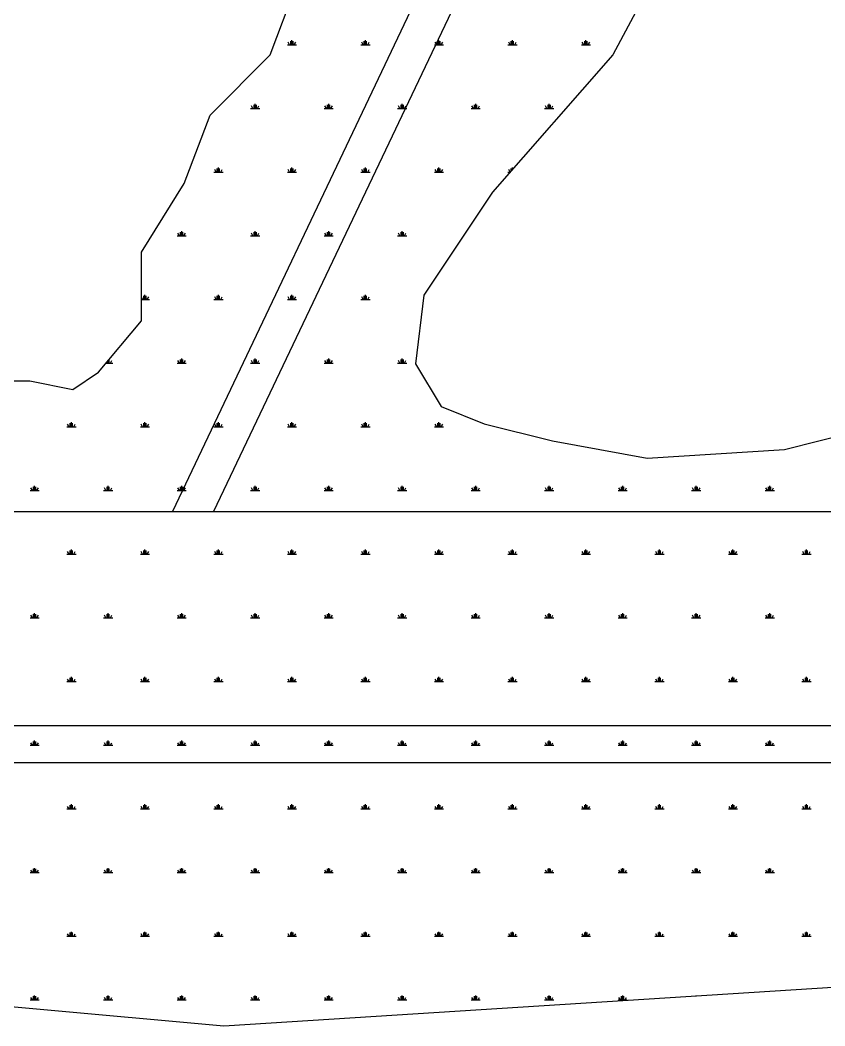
# Model space of a CAD drawing. Extents: x 0 to 23.8, y 0 to 31.4.
# Drawn here: x 15.775 to 18.512, y 15.29 to 18.709 of the extents above; entities that cross this region are included whole.
import ezdxf

# ---------------------------------------------------------------- set-up
doc = ezdxf.new("R2010")
doc.units = 0
doc.header["$LTSCALE"] = 0.39999
doc.header["$MEASUREMENT"] = 0
doc.layers.get('0').update_dxf_attribs({"linetype": 'CONTINUOUS'})
doc.layers.add('STRCTR', color=7, linetype='CONTINUOUS')

# ---------------------------------------------------------------- blocks, each defined once
blk = doc.blocks.new('*X0')
at = {"color": 0, "linetype": 'CONTINUOUS'}
for p, q in [((14.75, 19.0526), (14.7812, 19.0526)), ((14.7578, 19.0526), (14.7528, 19.0612)), ((14.7617, 19.0526), (14.7617, 19.0651)), ((14.7656, 19.0526), (14.7656, 19.0682)), ((14.7695, 19.0526), (14.7695, 19.0651)), ((14.7734, 19.0526), (14.7784, 19.0612)), ((15, 19.0526), (15.0312, 19.0526)), ((15.0078, 19.0526), (15.0028, 19.0612)), ((15.0117, 19.0526), (15.0117, 19.0651)), ((15.0156, 19.0526), (15.0156, 19.0682)), ((15.0195, 19.0526), (15.0195, 19.0651)), ((15.0234, 19.0526), (15.0284, 19.0612)), ((15.25, 19.0526), (15.2812, 19.0526)), ((15.2578, 19.0526), (15.2528, 19.0612)), ((15.2617, 19.0526), (15.2617, 19.0651)), ((15.2656, 19.0526), (15.2656, 19.0682)), ((15.2695, 19.0526), (15.2695, 19.0651)), ((15.2734, 19.0526), (15.2784, 19.0612)), ((15.5, 19.0526), (15.5312, 19.0526)), ((15.5078, 19.0526), (15.5028, 19.0612)), ((15.5117, 19.0526), (15.5117, 19.0651)), ((15.5156, 19.0526), (15.5156, 19.0682)), ((15.5195, 19.0526), (15.5195, 19.0651)), ((15.5234, 19.0526), (15.5284, 19.0612)), ((15.75, 19.0526), (15.7812, 19.0526)), ((15.7578, 19.0526), (15.7528, 19.0612)), ((15.7617, 19.0526), (15.7617, 19.0651)), ((15.7656, 19.0526), (15.7656, 19.0682)), ((15.7695, 19.0526), (15.7695, 19.0651)), ((15.7734, 19.0526), (15.7784, 19.0612)), ((14.6328, 18.8361), (14.6278, 18.8447)), ((14.6367, 18.8361), (14.6367, 18.8486)), ((14.6406, 18.8361), (14.6406, 18.8517)), ((14.6445, 18.8361), (14.6445, 18.8486)), ((14.6484, 18.8361), (14.6534, 18.8447)), ((14.8828, 18.8361), (14.8778, 18.8447)), ((14.8867, 18.8361), (14.8867, 18.8486)), ((14.8906, 18.8361), (14.8906, 18.8517)), ((14.8945, 18.8361), (14.8945, 18.8486)), ((14.8984, 18.8361), (14.9034, 18.8447)), ((15.1328, 18.8361), (15.1278, 18.8447)), ((15.1367, 18.8361), (15.1367, 18.8486)), ((15.1406, 18.8361), (15.1406, 18.8517)), ((15.1445, 18.8361), (15.1445, 18.8486)), ((15.1484, 18.8361), (15.1534, 18.8447)), ((15.3828, 18.8361), (15.3778, 18.8447)), ((15.3867, 18.8361), (15.3867, 18.8486)), ((15.3906, 18.8361), (15.3906, 18.8517)), ((15.3945, 18.8361), (15.3945, 18.8486)), ((15.3984, 18.8361), (15.4034, 18.8447)), ((15.6328, 18.8361), (15.6278, 18.8447)), ((15.6367, 18.8361), (15.6367, 18.8486)), ((15.6406, 18.8361), (15.6406, 18.8517)), ((15.6445, 18.8361), (15.6445, 18.8486)), ((15.6484, 18.8361), (15.6534, 18.8447)), ((14.625, 18.8361), (14.6562, 18.8361)), ((14.875, 18.8361), (14.9062, 18.8361)), ((15.125, 18.8361), (15.1562, 18.8361)), ((15.375, 18.8361), (15.4062, 18.8361)), ((15.625, 18.8361), (15.6562, 18.8361)), ((14.5, 18.6195), (14.5312, 18.6195)), ((14.5078, 18.6195), (14.5028, 18.6282)), ((14.5117, 18.6195), (14.5117, 18.632)), ((14.5156, 18.6195), (14.5156, 18.6352)), ((14.5195, 18.6195), (14.5195, 18.632)), ((14.5234, 18.6195), (14.5284, 18.6282)), ((14.75, 18.6195), (14.7812, 18.6195)), ((14.7578, 18.6195), (14.7528, 18.6282)), ((14.7617, 18.6195), (14.7617, 18.632)), ((14.7656, 18.6195), (14.7656, 18.6352)), ((14.7695, 18.6195), (14.7695, 18.632)), ((14.7734, 18.6195), (14.7784, 18.6282)), ((15, 18.6195), (15.0312, 18.6195)), ((15.0078, 18.6195), (15.0028, 18.6282)), ((15.0117, 18.6195), (15.0117, 18.632)), ((15.0156, 18.6195), (15.0156, 18.6352)), ((15.0195, 18.6195), (15.0195, 18.632)), ((15.0234, 18.6195), (15.0284, 18.6282)), ((15.25, 18.6195), (15.2812, 18.6195)), ((15.2578, 18.6195), (15.2528, 18.6282)), ((15.2617, 18.6195), (15.2617, 18.632)), ((15.2656, 18.6195), (15.2656, 18.6352)), ((15.2695, 18.6195), (15.2695, 18.632)), ((15.2734, 18.6195), (15.2784, 18.6282)), ((15.5, 18.6195), (15.5077, 18.6195)), ((15.5078, 18.6196), (15.5028, 18.6282)), ((15.5117, 18.6241), (15.5117, 18.632)), ((15.5156, 18.6286), (15.5156, 18.6352)), ((14.375, 18.403), (14.4062, 18.403)), ((14.3828, 18.403), (14.3778, 18.4117)), ((14.3867, 18.403), (14.3867, 18.4155)), ((14.3906, 18.403), (14.3906, 18.4187)), ((14.3945, 18.403), (14.3945, 18.4155)), ((14.3984, 18.403), (14.4034, 18.4117)), ((14.625, 18.403), (14.6562, 18.403)), ((14.6328, 18.403), (14.6278, 18.4117)), ((14.6367, 18.403), (14.6367, 18.4155)), ((14.6406, 18.403), (14.6406, 18.4187)), ((14.6445, 18.403), (14.6445, 18.4155)), ((14.6484, 18.403), (14.6534, 18.4117)), ((14.875, 18.403), (14.9062, 18.403)), ((14.8828, 18.403), (14.8778, 18.4117)), ((14.8867, 18.403), (14.8867, 18.4155)), ((14.8906, 18.403), (14.8906, 18.4187)), ((14.8945, 18.403), (14.8945, 18.4155)), ((14.8984, 18.403), (14.9034, 18.4117)), ((15.125, 18.403), (15.1562, 18.403)), ((15.1328, 18.403), (15.1278, 18.4117)), ((15.1367, 18.403), (15.1367, 18.4155)), ((15.1406, 18.403), (15.1406, 18.4187)), ((15.1445, 18.403), (15.1445, 18.4155)), ((15.1484, 18.403), (15.1534, 18.4117)), ((14.2578, 18.1865), (14.2534, 18.1941)), ((14.2617, 18.1865), (14.2617, 18.199)), ((14.2656, 18.1865), (14.2656, 18.2022)), ((14.2695, 18.1865), (14.2695, 18.199)), ((14.2734, 18.1865), (14.2784, 18.1952)), ((14.5078, 18.1865), (14.5028, 18.1952)), ((14.5117, 18.1865), (14.5117, 18.199)), ((14.5156, 18.1865), (14.5156, 18.2022)), ((14.5195, 18.1865), (14.5195, 18.199)), ((14.5234, 18.1865), (14.5284, 18.1952)), ((14.7578, 18.1865), (14.7528, 18.1952)), ((14.7617, 18.1865), (14.7617, 18.199)), ((14.7656, 18.1865), (14.7656, 18.2022)), ((14.7695, 18.1865), (14.7695, 18.199)), ((14.7734, 18.1865), (14.7784, 18.1952)), ((15.0078, 18.1865), (15.0028, 18.1952)), ((15.0117, 18.1865), (15.0117, 18.199)), ((15.0156, 18.1865), (15.0156, 18.2022)), ((15.0195, 18.1865), (15.0195, 18.199)), ((15.0234, 18.1865), (15.0284, 18.1952)), ((14.2534, 18.1865), (14.2812, 18.1865)), ((14.5, 18.1865), (14.5312, 18.1865)), ((14.75, 18.1865), (14.7812, 18.1865)), ((15, 18.1865), (15.0312, 18.1865)), ((14.1333, 17.97), (14.1562, 17.97)), ((14.1367, 17.97), (14.1367, 17.9741)), ((14.1406, 17.97), (14.1406, 17.9788)), ((14.1445, 17.97), (14.1445, 17.9825)), ((14.1484, 17.97), (14.1534, 17.9787)), ((14.375, 17.97), (14.4062, 17.97)), ((14.3828, 17.97), (14.3778, 17.9787)), ((14.3867, 17.97), (14.3867, 17.9825)), ((14.3906, 17.97), (14.3906, 17.9857)), ((14.3945, 17.97), (14.3945, 17.9825)), ((14.3984, 17.97), (14.4034, 17.9787)), ((14.625, 17.97), (14.6562, 17.97)), ((14.6328, 17.97), (14.6278, 17.9787)), ((14.6367, 17.97), (14.6367, 17.9825)), ((14.6406, 17.97), (14.6406, 17.9857)), ((14.6445, 17.97), (14.6445, 17.9825)), ((14.6484, 17.97), (14.6534, 17.9787)), ((14.875, 17.97), (14.9062, 17.97)), ((14.8828, 17.97), (14.8778, 17.9787)), ((14.8867, 17.97), (14.8867, 17.9825)), ((14.8906, 17.97), (14.8906, 17.9857)), ((14.8945, 17.97), (14.8945, 17.9825)), ((14.8984, 17.97), (14.9034, 17.9787)), ((15.125, 17.97), (15.1562, 17.97)), ((15.1328, 17.97), (15.1278, 17.9787)), ((15.1367, 17.97), (15.1367, 17.9825)), ((15.1406, 17.97), (15.1406, 17.9857)), ((15.1445, 17.97), (15.1445, 17.9825)), ((15.1484, 17.97), (15.1534, 17.9787)), ((14, 17.7535), (14.0312, 17.7535)), ((14.0078, 17.7535), (14.0028, 17.7622)), ((14.0117, 17.7535), (14.0117, 17.766)), ((14.0156, 17.7535), (14.0156, 17.7691)), ((14.0195, 17.7535), (14.0195, 17.766)), ((14.0234, 17.7535), (14.0284, 17.7622)), ((14.25, 17.7535), (14.2812, 17.7535)), ((14.2578, 17.7535), (14.2528, 17.7622)), ((14.2617, 17.7535), (14.2617, 17.766)), ((14.2656, 17.7535), (14.2656, 17.7691)), ((14.2695, 17.7535), (14.2695, 17.766)), ((14.2734, 17.7535), (14.2784, 17.7622)), ((14.5, 17.7535), (14.5312, 17.7535)), ((14.5078, 17.7535), (14.5028, 17.7622)), ((14.5117, 17.7535), (14.5117, 17.766)), ((14.5156, 17.7535), (14.5156, 17.7691)), ((14.5195, 17.7535), (14.5195, 17.766)), ((14.5234, 17.7535), (14.5284, 17.7622)), ((14.75, 17.7535), (14.7812, 17.7535)), ((14.7578, 17.7535), (14.7528, 17.7622)), ((14.7617, 17.7535), (14.7617, 17.766)), ((14.7656, 17.7535), (14.7656, 17.7691)), ((14.7695, 17.7535), (14.7695, 17.766)), ((14.7734, 17.7535), (14.7784, 17.7622)), ((15, 17.7535), (15.0312, 17.7535)), ((15.0078, 17.7535), (15.0028, 17.7622)), ((15.0117, 17.7535), (15.0117, 17.766)), ((15.0156, 17.7535), (15.0156, 17.7691)), ((15.0195, 17.7535), (15.0195, 17.766)), ((15.0234, 17.7535), (15.0284, 17.7622)), ((15.25, 17.7535), (15.2812, 17.7535)), ((15.2578, 17.7535), (15.2528, 17.7622)), ((15.2617, 17.7535), (15.2617, 17.766)), ((15.2656, 17.7535), (15.2656, 17.7691)), ((15.2695, 17.7535), (15.2695, 17.766)), ((15.2734, 17.7535), (15.2784, 17.7622)), ((13.8828, 17.537), (13.8778, 17.5457)), ((13.8867, 17.537), (13.8867, 17.5495)), ((13.8906, 17.537), (13.8906, 17.5526)), ((13.8945, 17.537), (13.8945, 17.5495)), ((13.8984, 17.537), (13.9034, 17.5457)), ((14.1328, 17.537), (14.1278, 17.5457)), ((14.1367, 17.537), (14.1367, 17.5495)), ((14.1406, 17.537), (14.1406, 17.5526)), ((14.1445, 17.537), (14.1445, 17.5495)), ((14.1484, 17.537), (14.1534, 17.5457)), ((14.3828, 17.537), (14.3778, 17.5457)), ((14.3867, 17.537), (14.3867, 17.5495)), ((14.3906, 17.537), (14.3906, 17.5526)), ((14.3945, 17.537), (14.3945, 17.5495)), ((14.3984, 17.537), (14.4034, 17.5457)), ((14.6328, 17.537), (14.6278, 17.5457)), ((14.6367, 17.537), (14.6367, 17.5495)), ((14.6406, 17.537), (14.6406, 17.5526)), ((14.6445, 17.537), (14.6445, 17.5495)), ((14.6484, 17.537), (14.6534, 17.5457)), ((14.8828, 17.537), (14.8778, 17.5457)), ((14.8867, 17.537), (14.8867, 17.5495)), ((14.8906, 17.537), (14.8906, 17.5526)), ((14.8945, 17.537), (14.8945, 17.5495)), ((14.8984, 17.537), (14.9034, 17.5457)), ((15.1328, 17.537), (15.1278, 17.5457)), ((15.1367, 17.537), (15.1367, 17.5495)), ((15.1406, 17.537), (15.1406, 17.5526)), ((15.1445, 17.537), (15.1445, 17.5495)), ((15.1484, 17.537), (15.1534, 17.5457)), ((15.3828, 17.537), (15.3778, 17.5457)), ((15.3867, 17.537), (15.3867, 17.5495)), ((15.3906, 17.537), (15.3906, 17.5526)), ((15.3945, 17.537), (15.3945, 17.5495)), ((15.3984, 17.537), (15.4034, 17.5457)), ((15.6328, 17.537), (15.6278, 17.5457)), ((15.6367, 17.537), (15.6367, 17.5495)), ((15.6406, 17.537), (15.6406, 17.5526)), ((15.6445, 17.537), (15.6445, 17.5495)), ((15.6484, 17.537), (15.6534, 17.5457)), ((15.8828, 17.537), (15.8778, 17.5457)), ((15.8867, 17.537), (15.8867, 17.5495)), ((15.8906, 17.537), (15.8906, 17.5526)), ((15.8945, 17.537), (15.8945, 17.5495)), ((15.8984, 17.537), (15.9034, 17.5457)), ((16.1328, 17.537), (16.1278, 17.5457)), ((16.1367, 17.537), (16.1367, 17.5495)), ((16.1406, 17.537), (16.1406, 17.5526)), ((16.1445, 17.537), (16.1445, 17.5495)), ((16.1484, 17.537), (16.1534, 17.5457)), ((16.3828, 17.537), (16.3778, 17.5457)), ((16.3867, 17.537), (16.3867, 17.5495)), ((16.3906, 17.537), (16.3906, 17.5526)), ((16.3945, 17.537), (16.3945, 17.5495)), ((16.3984, 17.537), (16.4034, 17.5457)), ((13.875, 17.537), (13.9062, 17.537)), ((14.125, 17.537), (14.1562, 17.537)), ((14.375, 17.537), (14.4062, 17.537)), ((14.625, 17.537), (14.6562, 17.537)), ((14.875, 17.537), (14.9062, 17.537)), ((15.125, 17.537), (15.1562, 17.537)), ((15.375, 17.537), (15.4062, 17.537)), ((15.625, 17.537), (15.6562, 17.537)), ((15.875, 17.537), (15.9062, 17.537)), ((16.125, 17.537), (16.1562, 17.537)), ((16.375, 17.537), (16.4062, 17.537))]:
    blk.add_line(p, q, dxfattribs=at)
blk = doc.blocks.new('*X1')
at = {"color": 0, "linetype": 'CONTINUOUS'}
for p, q in [((14, 17.3205), (14.0312, 17.3205)), ((14.0078, 17.3205), (14.0028, 17.3292)), ((14.0117, 17.3205), (14.0117, 17.333)), ((14.0156, 17.3205), (14.0156, 17.3361)), ((14.0195, 17.3205), (14.0195, 17.333)), ((14.0234, 17.3205), (14.0284, 17.3292)), ((14.25, 17.3205), (14.2812, 17.3205)), ((14.2578, 17.3205), (14.2528, 17.3292)), ((14.2617, 17.3205), (14.2617, 17.333)), ((14.2656, 17.3205), (14.2656, 17.3361)), ((14.2695, 17.3205), (14.2695, 17.333)), ((14.2734, 17.3205), (14.2784, 17.3292)), ((14.5, 17.3205), (14.5312, 17.3205)), ((14.5078, 17.3205), (14.5028, 17.3292)), ((14.5117, 17.3205), (14.5117, 17.333)), ((14.5156, 17.3205), (14.5156, 17.3361)), ((14.5195, 17.3205), (14.5195, 17.333)), ((14.5234, 17.3205), (14.5284, 17.3292)), ((14.75, 17.3205), (14.7812, 17.3205)), ((14.7578, 17.3205), (14.7528, 17.3292)), ((14.7617, 17.3205), (14.7617, 17.333)), ((14.7656, 17.3205), (14.7656, 17.3361)), ((14.7695, 17.3205), (14.7695, 17.333)), ((14.7734, 17.3205), (14.7784, 17.3292)), ((15, 17.3205), (15.0312, 17.3205)), ((15.0078, 17.3205), (15.0028, 17.3292)), ((15.0117, 17.3205), (15.0117, 17.333)), ((15.0156, 17.3205), (15.0156, 17.3361)), ((15.0195, 17.3205), (15.0195, 17.333)), ((15.0234, 17.3205), (15.0284, 17.3292)), ((15.25, 17.3205), (15.2812, 17.3205)), ((15.2578, 17.3205), (15.2528, 17.3292)), ((15.2617, 17.3205), (15.2617, 17.333)), ((15.2656, 17.3205), (15.2656, 17.3361)), ((15.2695, 17.3205), (15.2695, 17.333)), ((15.2734, 17.3205), (15.2784, 17.3292)), ((15.5, 17.3205), (15.5312, 17.3205)), ((15.5078, 17.3205), (15.5028, 17.3292)), ((15.5117, 17.3205), (15.5117, 17.333)), ((15.5156, 17.3205), (15.5156, 17.3361)), ((15.5195, 17.3205), (15.5195, 17.333)), ((15.5234, 17.3205), (15.5284, 17.3292)), ((15.75, 17.3205), (15.7812, 17.3205)), ((15.7578, 17.3205), (15.7528, 17.3292)), ((15.7617, 17.3205), (15.7617, 17.333)), ((15.7656, 17.3205), (15.7656, 17.3361)), ((15.7695, 17.3205), (15.7695, 17.333)), ((15.7734, 17.3205), (15.7784, 17.3292)), ((16, 17.3205), (16.0312, 17.3205)), ((16.0078, 17.3205), (16.0028, 17.3292)), ((16.0117, 17.3205), (16.0117, 17.333)), ((16.0156, 17.3205), (16.0156, 17.3361)), ((16.0195, 17.3205), (16.0195, 17.333)), ((16.0234, 17.3205), (16.0284, 17.3292)), ((16.25, 17.3205), (16.2812, 17.3205)), ((16.2578, 17.3205), (16.2528, 17.3292)), ((16.2617, 17.3205), (16.2617, 17.333)), ((16.2656, 17.3205), (16.2656, 17.3361)), ((16.2695, 17.3205), (16.2695, 17.333)), ((16.2734, 17.3205), (16.2784, 17.3292)), ((16.5, 17.3205), (16.5312, 17.3205)), ((16.5078, 17.3205), (16.5028, 17.3292)), ((16.5117, 17.3205), (16.5117, 17.333)), ((16.5156, 17.3205), (16.5156, 17.3361)), ((16.5195, 17.3205), (16.5195, 17.333)), ((16.5234, 17.3205), (16.5284, 17.3292)), ((13.875, 17.104), (13.9062, 17.104)), ((13.8828, 17.104), (13.8778, 17.1127)), ((13.8867, 17.104), (13.8867, 17.1165)), ((13.8906, 17.104), (13.8906, 17.1196)), ((13.8945, 17.104), (13.8945, 17.1165)), ((13.8984, 17.104), (13.9034, 17.1127)), ((14.125, 17.104), (14.1562, 17.104)), ((14.1328, 17.104), (14.1278, 17.1127)), ((14.1367, 17.104), (14.1367, 17.1165)), ((14.1406, 17.104), (14.1406, 17.1196)), ((14.1445, 17.104), (14.1445, 17.1165)), ((14.1484, 17.104), (14.1534, 17.1127)), ((14.375, 17.104), (14.4062, 17.104)), ((14.3828, 17.104), (14.3778, 17.1127)), ((14.3867, 17.104), (14.3867, 17.1165)), ((14.3906, 17.104), (14.3906, 17.1196)), ((14.3945, 17.104), (14.3945, 17.1165)), ((14.3984, 17.104), (14.4034, 17.1127)), ((14.625, 17.104), (14.6562, 17.104)), ((14.6328, 17.104), (14.6278, 17.1127)), ((14.6367, 17.104), (14.6367, 17.1165)), ((14.6406, 17.104), (14.6406, 17.1196)), ((14.6445, 17.104), (14.6445, 17.1165)), ((14.6484, 17.104), (14.6534, 17.1127)), ((14.875, 17.104), (14.9062, 17.104)), ((14.8828, 17.104), (14.8778, 17.1127)), ((14.8867, 17.104), (14.8867, 17.1165)), ((14.8906, 17.104), (14.8906, 17.1196)), ((14.8945, 17.104), (14.8945, 17.1165)), ((14.8984, 17.104), (14.9034, 17.1127)), ((15.125, 17.104), (15.1562, 17.104)), ((15.1328, 17.104), (15.1278, 17.1127)), ((15.1367, 17.104), (15.1367, 17.1165)), ((15.1406, 17.104), (15.1406, 17.1196)), ((15.1445, 17.104), (15.1445, 17.1165)), ((15.1484, 17.104), (15.1534, 17.1127)), ((15.375, 17.104), (15.4062, 17.104)), ((15.3828, 17.104), (15.3778, 17.1127)), ((15.3867, 17.104), (15.3867, 17.1165)), ((15.3906, 17.104), (15.3906, 17.1196)), ((15.3945, 17.104), (15.3945, 17.1165)), ((15.3984, 17.104), (15.4034, 17.1127)), ((15.625, 17.104), (15.6562, 17.104)), ((15.6328, 17.104), (15.6278, 17.1127)), ((15.6367, 17.104), (15.6367, 17.1165)), ((15.6406, 17.104), (15.6406, 17.1196)), ((15.6445, 17.104), (15.6445, 17.1165)), ((15.6484, 17.104), (15.6534, 17.1127)), ((15.875, 17.104), (15.9062, 17.104)), ((15.8828, 17.104), (15.8778, 17.1127)), ((15.8867, 17.104), (15.8867, 17.1165)), ((15.8906, 17.104), (15.8906, 17.1196)), ((15.8945, 17.104), (15.8945, 17.1165)), ((15.8984, 17.104), (15.9034, 17.1127)), ((16.125, 17.104), (16.1562, 17.104)), ((16.1328, 17.104), (16.1278, 17.1127)), ((16.1367, 17.104), (16.1367, 17.1165)), ((16.1406, 17.104), (16.1406, 17.1196)), ((16.1445, 17.104), (16.1445, 17.1165)), ((16.1484, 17.104), (16.1534, 17.1127)), ((16.375, 17.104), (16.4062, 17.104)), ((16.3828, 17.104), (16.3778, 17.1127)), ((16.3867, 17.104), (16.3867, 17.1165)), ((16.3906, 17.104), (16.3906, 17.1196)), ((16.3945, 17.104), (16.3945, 17.1165)), ((16.3984, 17.104), (16.4034, 17.1127)), ((14.0078, 16.8875), (14.0028, 16.8962)), ((14.0117, 16.8875), (14.0117, 16.9)), ((14.0156, 16.8875), (14.0156, 16.9031)), ((14.0195, 16.8875), (14.0195, 16.9)), ((14.0234, 16.8875), (14.0284, 16.8962)), ((14.2578, 16.8875), (14.2528, 16.8962)), ((14.2617, 16.8875), (14.2617, 16.9)), ((14.2656, 16.8875), (14.2656, 16.9031)), ((14.2695, 16.8875), (14.2695, 16.9)), ((14.2734, 16.8875), (14.2784, 16.8962)), ((14.5078, 16.8875), (14.5028, 16.8962)), ((14.5117, 16.8875), (14.5117, 16.9)), ((14.5156, 16.8875), (14.5156, 16.9031)), ((14.5195, 16.8875), (14.5195, 16.9)), ((14.5234, 16.8875), (14.5284, 16.8962)), ((14.7578, 16.8875), (14.7528, 16.8962)), ((14.7617, 16.8875), (14.7617, 16.9)), ((14.7656, 16.8875), (14.7656, 16.9031)), ((14.7695, 16.8875), (14.7695, 16.9)), ((14.7734, 16.8875), (14.7784, 16.8962)), ((15.0078, 16.8875), (15.0028, 16.8962)), ((15.0117, 16.8875), (15.0117, 16.9)), ((15.0156, 16.8875), (15.0156, 16.9031)), ((15.0195, 16.8875), (15.0195, 16.9)), ((15.0234, 16.8875), (15.0284, 16.8962)), ((15.2578, 16.8875), (15.2528, 16.8962)), ((15.2617, 16.8875), (15.2617, 16.9)), ((15.2656, 16.8875), (15.2656, 16.9031)), ((15.2695, 16.8875), (15.2695, 16.9)), ((15.2734, 16.8875), (15.2784, 16.8962)), ((15.5078, 16.8875), (15.5028, 16.8962)), ((15.5117, 16.8875), (15.5117, 16.9)), ((15.5156, 16.8875), (15.5156, 16.9031)), ((15.5195, 16.8875), (15.5195, 16.9)), ((15.5234, 16.8875), (15.5284, 16.8962)), ((15.7578, 16.8875), (15.7528, 16.8962)), ((15.7617, 16.8875), (15.7617, 16.9)), ((15.7656, 16.8875), (15.7656, 16.9031)), ((15.7695, 16.8875), (15.7695, 16.9)), ((15.7734, 16.8875), (15.7784, 16.8962)), ((16.0078, 16.8875), (16.0028, 16.8962)), ((16.0117, 16.8875), (16.0117, 16.9)), ((16.0156, 16.8875), (16.0156, 16.9031)), ((16.0195, 16.8875), (16.0195, 16.9)), ((16.0234, 16.8875), (16.0284, 16.8962)), ((16.2578, 16.8875), (16.2528, 16.8962)), ((16.2617, 16.8875), (16.2617, 16.9)), ((16.2656, 16.8875), (16.2656, 16.9031)), ((16.2695, 16.8875), (16.2695, 16.9)), ((16.2734, 16.8875), (16.2784, 16.8962)), ((16.5078, 16.8875), (16.5028, 16.8962)), ((16.5117, 16.8875), (16.5117, 16.9)), ((16.5156, 16.8875), (16.5156, 16.9031)), ((16.5195, 16.8875), (16.5195, 16.9)), ((16.5234, 16.8875), (16.5284, 16.8962)), ((14, 16.8875), (14.0312, 16.8875)), ((14.25, 16.8875), (14.2812, 16.8875)), ((14.5, 16.8875), (14.5312, 16.8875)), ((14.75, 16.8875), (14.7812, 16.8875)), ((15, 16.8875), (15.0312, 16.8875)), ((15.25, 16.8875), (15.2812, 16.8875)), ((15.5, 16.8875), (15.5312, 16.8875)), ((15.75, 16.8875), (15.7812, 16.8875)), ((16, 16.8875), (16.0312, 16.8875)), ((16.25, 16.8875), (16.2812, 16.8875)), ((16.5, 16.8875), (16.5312, 16.8875)), ((13.875, 16.671), (13.9062, 16.671)), ((13.8828, 16.671), (13.8778, 16.6796)), ((13.8867, 16.671), (13.8867, 16.6835)), ((13.8906, 16.671), (13.8906, 16.6866)), ((13.8945, 16.671), (13.8945, 16.6835)), ((13.8984, 16.671), (13.9034, 16.6796)), ((14.125, 16.671), (14.1562, 16.671)), ((14.1328, 16.671), (14.1278, 16.6796)), ((14.1367, 16.671), (14.1367, 16.6835)), ((14.1406, 16.671), (14.1406, 16.6866)), ((14.1445, 16.671), (14.1445, 16.6835)), ((14.1484, 16.671), (14.1534, 16.6796)), ((14.375, 16.671), (14.4062, 16.671)), ((14.3828, 16.671), (14.3778, 16.6796)), ((14.3867, 16.671), (14.3867, 16.6835)), ((14.3906, 16.671), (14.3906, 16.6866)), ((14.3945, 16.671), (14.3945, 16.6835)), ((14.3984, 16.671), (14.4034, 16.6796)), ((14.625, 16.671), (14.6562, 16.671)), ((14.6328, 16.671), (14.6278, 16.6796)), ((14.6367, 16.671), (14.6367, 16.6835)), ((14.6406, 16.671), (14.6406, 16.6866)), ((14.6445, 16.671), (14.6445, 16.6835)), ((14.6484, 16.671), (14.6534, 16.6796)), ((14.875, 16.671), (14.9062, 16.671)), ((14.8828, 16.671), (14.8778, 16.6796)), ((14.8867, 16.671), (14.8867, 16.6835)), ((14.8906, 16.671), (14.8906, 16.6866)), ((14.8945, 16.671), (14.8945, 16.6835)), ((14.8984, 16.671), (14.9034, 16.6796)), ((15.125, 16.671), (15.1562, 16.671)), ((15.1328, 16.671), (15.1278, 16.6796)), ((15.1367, 16.671), (15.1367, 16.6835)), ((15.1406, 16.671), (15.1406, 16.6866)), ((15.1445, 16.671), (15.1445, 16.6835)), ((15.1484, 16.671), (15.1534, 16.6796)), ((15.375, 16.671), (15.4062, 16.671)), ((15.3828, 16.671), (15.3778, 16.6796)), ((15.3867, 16.671), (15.3867, 16.6835)), ((15.3906, 16.671), (15.3906, 16.6866)), ((15.3945, 16.671), (15.3945, 16.6835)), ((15.3984, 16.671), (15.4034, 16.6796)), ((15.625, 16.671), (15.6562, 16.671)), ((15.6328, 16.671), (15.6278, 16.6796)), ((15.6367, 16.671), (15.6367, 16.6835)), ((15.6406, 16.671), (15.6406, 16.6866)), ((15.6445, 16.671), (15.6445, 16.6835)), ((15.6484, 16.671), (15.6534, 16.6796)), ((15.875, 16.671), (15.9062, 16.671)), ((15.8828, 16.671), (15.8778, 16.6796)), ((15.8867, 16.671), (15.8867, 16.6835)), ((15.8906, 16.671), (15.8906, 16.6866)), ((15.8945, 16.671), (15.8945, 16.6835)), ((15.8984, 16.671), (15.9034, 16.6796)), ((16.125, 16.671), (16.1562, 16.671)), ((16.1328, 16.671), (16.1278, 16.6796)), ((16.1367, 16.671), (16.1367, 16.6835)), ((16.1406, 16.671), (16.1406, 16.6866)), ((16.1445, 16.671), (16.1445, 16.6835)), ((16.1484, 16.671), (16.1534, 16.6796)), ((16.375, 16.671), (16.4062, 16.671)), ((16.3828, 16.671), (16.3778, 16.6796)), ((16.3867, 16.671), (16.3867, 16.6835)), ((16.3906, 16.671), (16.3906, 16.6866)), ((16.3945, 16.671), (16.3945, 16.6835)), ((16.3984, 16.671), (16.4034, 16.6796)), ((14, 16.4545), (14.0312, 16.4545)), ((14.0078, 16.4545), (14.0028, 16.4631)), ((14.0117, 16.4545), (14.0117, 16.467)), ((14.0156, 16.4545), (14.0156, 16.4701)), ((14.0195, 16.4545), (14.0195, 16.467)), ((14.0234, 16.4545), (14.0284, 16.4631)), ((14.25, 16.4545), (14.2812, 16.4545)), ((14.2578, 16.4545), (14.2528, 16.4631)), ((14.2617, 16.4545), (14.2617, 16.467)), ((14.2656, 16.4545), (14.2656, 16.4701)), ((14.2695, 16.4545), (14.2695, 16.467)), ((14.2734, 16.4545), (14.2784, 16.4631)), ((14.5, 16.4545), (14.5312, 16.4545)), ((14.5078, 16.4545), (14.5028, 16.4631)), ((14.5117, 16.4545), (14.5117, 16.467)), ((14.5156, 16.4545), (14.5156, 16.4701)), ((14.5195, 16.4545), (14.5195, 16.467)), ((14.5234, 16.4545), (14.5284, 16.4631)), ((14.75, 16.4545), (14.7812, 16.4545)), ((14.7578, 16.4545), (14.7528, 16.4631)), ((14.7617, 16.4545), (14.7617, 16.467)), ((14.7656, 16.4545), (14.7656, 16.4701)), ((14.7695, 16.4545), (14.7695, 16.467)), ((14.7734, 16.4545), (14.7784, 16.4631)), ((15, 16.4545), (15.0312, 16.4545)), ((15.0078, 16.4545), (15.0028, 16.4631)), ((15.0117, 16.4545), (15.0117, 16.467)), ((15.0156, 16.4545), (15.0156, 16.4701)), ((15.0195, 16.4545), (15.0195, 16.467)), ((15.0234, 16.4545), (15.0284, 16.4631)), ((15.25, 16.4545), (15.2812, 16.4545)), ((15.2578, 16.4545), (15.2528, 16.4631)), ((15.2617, 16.4545), (15.2617, 16.467)), ((15.2656, 16.4545), (15.2656, 16.4701)), ((15.2695, 16.4545), (15.2695, 16.467)), ((15.2734, 16.4545), (15.2784, 16.4631)), ((15.5, 16.4545), (15.5312, 16.4545)), ((15.5078, 16.4545), (15.5028, 16.4631)), ((15.5117, 16.4545), (15.5117, 16.467)), ((15.5156, 16.4545), (15.5156, 16.4701)), ((15.5195, 16.4545), (15.5195, 16.467)), ((15.5234, 16.4545), (15.5284, 16.4631)), ((15.75, 16.4545), (15.7812, 16.4545)), ((15.7578, 16.4545), (15.7528, 16.4631)), ((15.7617, 16.4545), (15.7617, 16.467)), ((15.7656, 16.4545), (15.7656, 16.4701)), ((15.7695, 16.4545), (15.7695, 16.467)), ((15.7734, 16.4545), (15.7784, 16.4631)), ((16, 16.4545), (16.0312, 16.4545)), ((16.0078, 16.4545), (16.0028, 16.4631)), ((16.0117, 16.4545), (16.0117, 16.467)), ((16.0156, 16.4545), (16.0156, 16.4701)), ((16.0195, 16.4545), (16.0195, 16.467)), ((16.0234, 16.4545), (16.0284, 16.4631)), ((16.25, 16.4545), (16.2812, 16.4545)), ((16.2578, 16.4545), (16.2528, 16.4631)), ((16.2617, 16.4545), (16.2617, 16.467)), ((16.2656, 16.4545), (16.2656, 16.4701)), ((16.2695, 16.4545), (16.2695, 16.467)), ((16.2734, 16.4545), (16.2784, 16.4631)), ((16.5, 16.4545), (16.5312, 16.4545)), ((16.5078, 16.4545), (16.5028, 16.4631)), ((16.5117, 16.4545), (16.5117, 16.467)), ((16.5156, 16.4545), (16.5156, 16.4701)), ((16.5195, 16.4545), (16.5195, 16.467)), ((16.5234, 16.4545), (16.5284, 16.4631)), ((13.8828, 16.238), (13.8778, 16.2466)), ((13.8867, 16.238), (13.8867, 16.2505)), ((13.8906, 16.238), (13.8906, 16.2536)), ((13.8945, 16.238), (13.8945, 16.2505)), ((13.8984, 16.238), (13.9034, 16.2466)), ((14.1328, 16.238), (14.1278, 16.2466)), ((14.1367, 16.238), (14.1367, 16.2505)), ((14.1406, 16.238), (14.1406, 16.2536)), ((14.1445, 16.238), (14.1445, 16.2505)), ((14.1484, 16.238), (14.1534, 16.2466)), ((14.3828, 16.238), (14.3778, 16.2466)), ((14.3867, 16.238), (14.3867, 16.2505)), ((14.3906, 16.238), (14.3906, 16.2536)), ((14.3945, 16.238), (14.3945, 16.2505)), ((14.3984, 16.238), (14.4034, 16.2466)), ((14.6328, 16.238), (14.6278, 16.2466)), ((14.6367, 16.238), (14.6367, 16.2505)), ((14.6406, 16.238), (14.6406, 16.2536)), ((14.6445, 16.238), (14.6445, 16.2505)), ((14.6484, 16.238), (14.6534, 16.2466)), ((14.8828, 16.238), (14.8778, 16.2466)), ((14.8867, 16.238), (14.8867, 16.2505)), ((14.8906, 16.238), (14.8906, 16.2536)), ((14.8945, 16.238), (14.8945, 16.2505)), ((14.8984, 16.238), (14.9034, 16.2466)), ((15.1328, 16.238), (15.1278, 16.2466)), ((15.1367, 16.238), (15.1367, 16.2505)), ((15.1406, 16.238), (15.1406, 16.2536)), ((15.1445, 16.238), (15.1445, 16.2505)), ((15.1484, 16.238), (15.1534, 16.2466)), ((15.3828, 16.238), (15.3778, 16.2466)), ((15.3867, 16.238), (15.3867, 16.2505)), ((15.3906, 16.238), (15.3906, 16.2536)), ((15.3945, 16.238), (15.3945, 16.2505)), ((15.3984, 16.238), (15.4034, 16.2466)), ((15.6328, 16.238), (15.6278, 16.2466)), ((15.6367, 16.238), (15.6367, 16.2505)), ((15.6406, 16.238), (15.6406, 16.2536)), ((15.6445, 16.238), (15.6445, 16.2505)), ((15.6484, 16.238), (15.6534, 16.2466)), ((15.8828, 16.238), (15.8778, 16.2466)), ((15.8867, 16.238), (15.8867, 16.2505)), ((15.8906, 16.238), (15.8906, 16.2536)), ((15.8945, 16.238), (15.8945, 16.2505)), ((15.8984, 16.238), (15.9034, 16.2466)), ((16.1328, 16.238), (16.1278, 16.2466)), ((16.1367, 16.238), (16.1367, 16.2505)), ((16.1406, 16.238), (16.1406, 16.2536)), ((16.1445, 16.238), (16.1445, 16.2505)), ((16.1484, 16.238), (16.1534, 16.2466)), ((16.3828, 16.238), (16.3778, 16.2466)), ((16.3867, 16.238), (16.3867, 16.2505)), ((16.3906, 16.238), (16.3906, 16.2536)), ((16.3945, 16.238), (16.3945, 16.2505)), ((16.3984, 16.238), (16.4034, 16.2466)), ((13.875, 16.238), (13.9062, 16.238)), ((14.125, 16.238), (14.1562, 16.238)), ((14.375, 16.238), (14.4062, 16.238)), ((14.625, 16.238), (14.6562, 16.238)), ((14.875, 16.238), (14.9062, 16.238)), ((15.125, 16.238), (15.1562, 16.238)), ((15.375, 16.238), (15.4062, 16.238)), ((15.625, 16.238), (15.6562, 16.238)), ((15.875, 16.238), (15.9062, 16.238)), ((16.125, 16.238), (16.1562, 16.238)), ((16.375, 16.238), (16.4062, 16.238)), ((14, 16.0215), (14.0312, 16.0215)), ((14.0078, 16.0215), (14.0028, 16.0301)), ((14.0117, 16.0215), (14.0117, 16.034)), ((14.0156, 16.0215), (14.0156, 16.0371)), ((14.0195, 16.0215), (14.0195, 16.034)), ((14.0234, 16.0215), (14.0284, 16.0301)), ((14.25, 16.0215), (14.2812, 16.0215)), ((14.2578, 16.0215), (14.2528, 16.0301)), ((14.2617, 16.0215), (14.2617, 16.034)), ((14.2656, 16.0215), (14.2656, 16.0371)), ((14.2695, 16.0215), (14.2695, 16.034)), ((14.2734, 16.0215), (14.2784, 16.0301)), ((14.5, 16.0215), (14.5312, 16.0215)), ((14.5078, 16.0215), (14.5028, 16.0301)), ((14.5117, 16.0215), (14.5117, 16.034)), ((14.5156, 16.0215), (14.5156, 16.0371)), ((14.5195, 16.0215), (14.5195, 16.034)), ((14.5234, 16.0215), (14.5284, 16.0301)), ((14.75, 16.0215), (14.7812, 16.0215)), ((14.7578, 16.0215), (14.7528, 16.0301)), ((14.7617, 16.0215), (14.7617, 16.034)), ((14.7656, 16.0215), (14.7656, 16.0371)), ((14.7695, 16.0215), (14.7695, 16.034)), ((14.7734, 16.0215), (14.7784, 16.0301)), ((15, 16.0215), (15.0312, 16.0215)), ((15.0078, 16.0215), (15.0028, 16.0301)), ((15.0117, 16.0215), (15.0117, 16.034)), ((15.0156, 16.0215), (15.0156, 16.0371)), ((15.0195, 16.0215), (15.0195, 16.034)), ((15.0234, 16.0215), (15.0284, 16.0301)), ((15.25, 16.0215), (15.2812, 16.0215)), ((15.2578, 16.0215), (15.2528, 16.0301)), ((15.2617, 16.0215), (15.2617, 16.034)), ((15.2656, 16.0215), (15.2656, 16.0371)), ((15.2695, 16.0215), (15.2695, 16.034)), ((15.2734, 16.0215), (15.2784, 16.0301)), ((15.5, 16.0215), (15.5312, 16.0215)), ((15.5078, 16.0215), (15.5028, 16.0301)), ((15.5117, 16.0215), (15.5117, 16.034)), ((15.5156, 16.0215), (15.5156, 16.0371)), ((15.5195, 16.0215), (15.5195, 16.034)), ((15.5234, 16.0215), (15.5284, 16.0301)), ((15.75, 16.0215), (15.7812, 16.0215)), ((15.7578, 16.0215), (15.7528, 16.0301)), ((15.7617, 16.0215), (15.7617, 16.034)), ((15.7656, 16.0215), (15.7656, 16.0371)), ((15.7695, 16.0215), (15.7695, 16.034)), ((15.7734, 16.0215), (15.7784, 16.0301)), ((16, 16.0215), (16.0312, 16.0215)), ((16.0078, 16.0215), (16.0028, 16.0301)), ((16.0117, 16.0215), (16.0117, 16.034)), ((16.0156, 16.0215), (16.0156, 16.0371)), ((16.0195, 16.0215), (16.0195, 16.034)), ((16.0234, 16.0215), (16.0284, 16.0301)), ((16.25, 16.0215), (16.2812, 16.0215)), ((16.2578, 16.0215), (16.2528, 16.0301)), ((16.2617, 16.0215), (16.2617, 16.034)), ((16.2656, 16.0215), (16.2656, 16.0371)), ((16.2695, 16.0215), (16.2695, 16.034)), ((16.2734, 16.0215), (16.2784, 16.0301)), ((16.5, 16.0215), (16.5312, 16.0215)), ((16.5078, 16.0215), (16.5028, 16.0301)), ((16.5117, 16.0215), (16.5117, 16.034)), ((16.5156, 16.0215), (16.5156, 16.0371)), ((16.5195, 16.0215), (16.5195, 16.034)), ((16.5234, 16.0215), (16.5284, 16.0301)), ((13.875, 15.805), (13.9062, 15.805)), ((13.8828, 15.805), (13.8778, 15.8136)), ((13.8867, 15.805), (13.8867, 15.8175)), ((13.8906, 15.805), (13.8906, 15.8206)), ((13.8945, 15.805), (13.8945, 15.8175)), ((13.8984, 15.805), (13.9034, 15.8136)), ((14.125, 15.805), (14.1562, 15.805)), ((14.1328, 15.805), (14.1278, 15.8136)), ((14.1367, 15.805), (14.1367, 15.8175)), ((14.1406, 15.805), (14.1406, 15.8206)), ((14.1445, 15.805), (14.1445, 15.8175)), ((14.1484, 15.805), (14.1534, 15.8136)), ((14.375, 15.805), (14.4062, 15.805)), ((14.3828, 15.805), (14.3778, 15.8136)), ((14.3867, 15.805), (14.3867, 15.8175)), ((14.3906, 15.805), (14.3906, 15.8206)), ((14.3945, 15.805), (14.3945, 15.8175)), ((14.3984, 15.805), (14.4034, 15.8136)), ((14.625, 15.805), (14.6562, 15.805)), ((14.6328, 15.805), (14.6278, 15.8136)), ((14.6367, 15.805), (14.6367, 15.8175)), ((14.6406, 15.805), (14.6406, 15.8206)), ((14.6445, 15.805), (14.6445, 15.8175)), ((14.6484, 15.805), (14.6534, 15.8136)), ((14.875, 15.805), (14.9062, 15.805)), ((14.8828, 15.805), (14.8778, 15.8136)), ((14.8867, 15.805), (14.8867, 15.8175)), ((14.8906, 15.805), (14.8906, 15.8206)), ((14.8945, 15.805), (14.8945, 15.8175)), ((14.8984, 15.805), (14.9034, 15.8136)), ((15.125, 15.805), (15.1562, 15.805)), ((15.1328, 15.805), (15.1278, 15.8136)), ((15.1367, 15.805), (15.1367, 15.8175)), ((15.1406, 15.805), (15.1406, 15.8206)), ((15.1445, 15.805), (15.1445, 15.8175)), ((15.1484, 15.805), (15.1534, 15.8136)), ((15.375, 15.805), (15.4062, 15.805)), ((15.3828, 15.805), (15.3778, 15.8136)), ((15.3867, 15.805), (15.3867, 15.8175)), ((15.3906, 15.805), (15.3906, 15.8206)), ((15.3945, 15.805), (15.3945, 15.8175)), ((15.3984, 15.805), (15.4034, 15.8136)), ((15.625, 15.805), (15.6562, 15.805)), ((15.6328, 15.805), (15.6278, 15.8136)), ((15.6367, 15.805), (15.6367, 15.8175)), ((15.6406, 15.805), (15.6406, 15.8206)), ((15.6445, 15.805), (15.6445, 15.8175)), ((15.6484, 15.805), (15.6534, 15.8136)), ((15.875, 15.805), (15.9062, 15.805)), ((15.8828, 15.805), (15.8778, 15.8136)), ((15.8867, 15.805), (15.8867, 15.8175)), ((15.8906, 15.805), (15.8906, 15.8206)), ((15.8945, 15.805), (15.8945, 15.8175)), ((15.8984, 15.805), (15.9034, 15.8136)), ((16.1406, 15.8187), (16.1406, 15.8206))]:
    blk.add_line(p, q, dxfattribs=at)

msp = doc.modelspace()

# ---------------------------------------------------------------- linework, layer by layer
at = {"layer": 'STRCTR', "color": 4, "linetype": 'CONTINUOUS'}
for p, q in [((18.27, 21.1958), (16.2931, 17.0385)), ((18.4101, 21.1958), (16.4333, 17.0385)), ((5.2674, 17.0385), (20.2713, 17.0385)), ((5.2714, 16.3107), (20.2713, 16.3107)), ((5.2714, 16.1857), (20.2713, 16.1857))]:
    msp.add_line(p, q, dxfattribs=at)
for points in [[(18.6371, 20.5152), (18.462, 20.5443), (18.4328, 20.5443), (18.3452, 20.4277), (18.2868, 20.1945), (18.2868, 20.0195), (18.3452, 19.9029), (18.2576, 19.8154), (18.0241, 19.0283), (17.7906, 18.5909), (17.382, 18.1244), (17.1485, 17.7746), (17.1193, 17.5413), (17.2068, 17.3956), (17.3528, 17.3373), (17.5863, 17.2789), (17.9074, 17.2206), (18.3744, 17.2498), (18.6079, 17.3081)], [(15.1075, 18.7659), (15.2242, 18.6201), (15.2534, 18.4743), (15.4869, 18.0953), (15.4869, 17.8037), (15.6912, 17.483), (15.808, 17.483), (15.9539, 17.4539), (16.0415, 17.5122), (16.1875, 17.6871), (16.1875, 17.9204), (16.3334, 18.1536), (16.421, 18.3868), (16.6253, 18.5909), (16.7128, 18.8242)]]:
    msp.add_lwpolyline(points, dxfattribs=at)
msp.add_polyline3d([(5.2714, 15.5517, 0), (9.625, 15.3864, 0), (13.2811, 15.5794, 0), (16.4685, 15.2899, 0), (20.2713, 15.5311, 0), (20.2184, 15.5311, 0)], dxfattribs=at)

# ---------------------------------------------------------------- block references
for name in ['*X1', '*X0']:
    msp.add_blockref(name, (1.934, -0.4269), dxfattribs=at)

doc.saveas('drawing.dxf')
